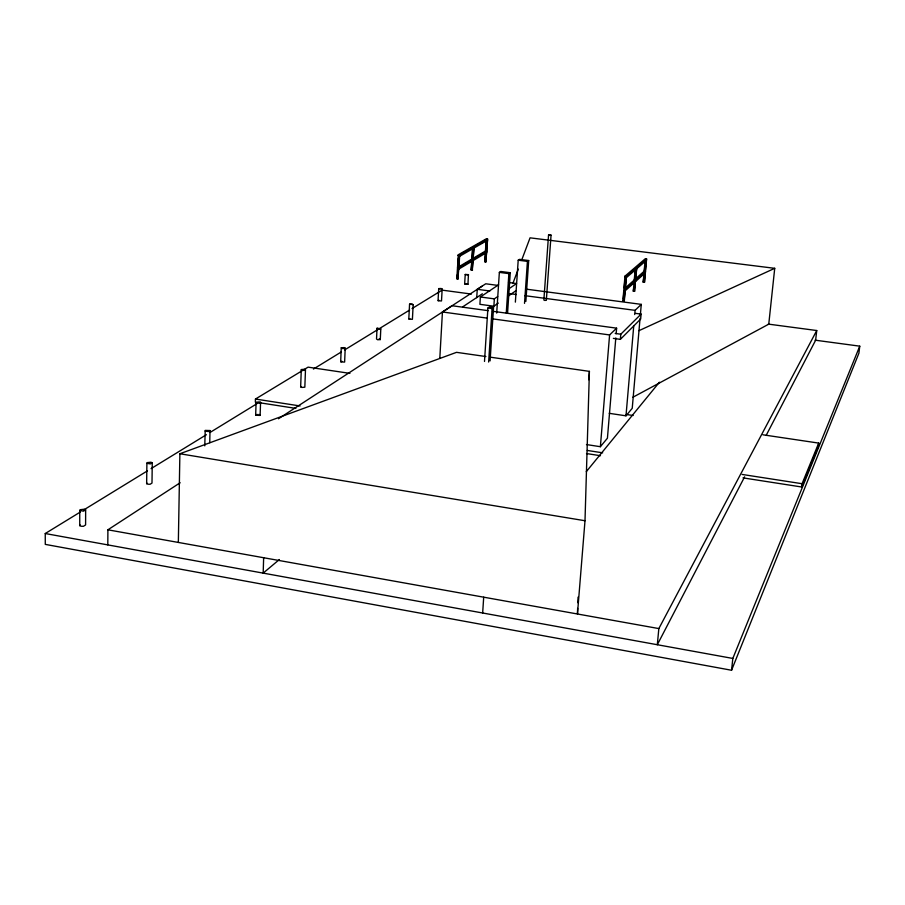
<?xml version="1.0" encoding="UTF-8"?>
<svg xmlns="http://www.w3.org/2000/svg" width="905" height="905" viewBox="0 0 905 905"><rect width="100%" height="100%" fill="white"/><g stroke="black" fill="none" stroke-linecap="round" stroke-linejoin="round"><path stroke-width="1.36" d="M79.731 525.635L79.753 510.511L80.081 509.707L84.244 509.221L85.647 509.832L85.602 524.934L83.43 526.303L81.133 526.246L79.731 525.635L80.047 524.81M107.808 544.901L107.899 529.81L180.152 482.761M146.644 483.666L146.893 463.315L147.108 462.625L150.909 462.229L152.255 462.76L151.995 483.078L150.117 484.254L147.99 484.198L146.644 483.666L146.859 482.942M178.342 542.434L179.88 453.756L456.527 352.339L485.894 356.536M204.768 445.871L205.22 430.407L210.005 430.542L209.745 442.681M255.357 402.103L255.448 399.048L308.073 367.147L349.93 373.369M255.651 415.271L256.104 402.205L259.316 401.922L260.572 402.34L260.12 415.406L255.651 415.271L257.099 414.366M577.65 608.364L577.447 613.986L585.003 520.737L589.404 371.367L490.091 357.147M263.649 557.729L263.174 573.125L279.374 559.528M300.652 387.057L301.286 369.534L304.284 369.297L305.483 369.681L304.838 387.193L301.851 387.442L300.686 386.559M577.854 602.753L578.057 597.142M551.055 235.176L548.566 234.859L543.86 299.996L544.753 300.415L546.326 300.324L551.055 235.176L548.566 234.859M340.687 361.491L341.253 347.803L344.047 347.599L345.212 347.939L344.635 362.068L340.687 361.932L341.841 361.219M377.023 328.345L376.525 339.036L377.679 339.76L380.292 339.567L380.801 328.877L377.023 328.345L380.801 328.877M408.811 318.798L409.569 304.159L412.035 304.012L413.178 304.657L412.409 319.295L408.879 319.16L409.807 318.583M438.054 300.471L438.721 288.616L441.04 288.48L442.172 289.08L441.504 300.935L438.133 300.811L438.982 300.279M439.807 358.278L442.443 311.976L452.025 305.732L488.293 310.675M305.483 369.681L304.204 370.45L301.252 370.009M459.695 255.482L458.179 255.549L459.695 255.482L457.941 278.887L456.821 278.74L458.303 254.735L486.268 238.83L487.569 238.988L485.849 261.85L484.775 261.715L486.166 239.599M456.821 278.74L457.444 274.419M457.76 268.966L458.405 258.061M457.941 278.887L459.31 255.696M458.903 267.676L457.545 267.507L485.499 251.002L486.8 251.171L458.903 267.676L458.824 269.068L486.709 252.495M487.569 238.988L459.661 254.905L459.57 256.296L487.478 240.323M464.661 283.797L465.227 274.486L468.428 274.622L467.964 284.238L464.763 284.102L465.532 283.627M472.252 270.154L473.982 247.314L472.252 270.154L471.154 270.007L472.444 248.705M471.154 270.007L471.991 261.805M472.15 259.147L472.806 248.502M476.731 297.7L477.252 289.306L485.736 283.785L498.35 285.46M498.587 284.803L480.363 296.987L479.91 304.318L493.87 306.218L498.316 303.085M484.775 261.715L485.555 254.599M485.815 250.459L486.415 240.787M485.849 261.85L487.58 239.542M484.503 361.446L487.908 308.005L489.367 306.987L493.542 307.553L490.091 360.891M488.643 362.045L492.094 308.571L493.542 307.553M493.87 306.218L494.345 298.865L497.682 296.557M496.698 313.096L499.356 272.382L500.748 271.477L510.262 272.722L507.547 313.39M482.659 613.002L483.7 597.176M506.268 312.983L508.882 273.627L510.262 272.722M515.364 302.134L518.203 260.199L519.504 259.362L528.701 260.538L525.862 301.433M524.515 303.367L527.423 261.375L528.701 260.538M588.736 379.761L589.404 371.367M586.463 444.559L600.377 446.708L609.597 334.94L616.622 328.164L492.467 311.252M615.807 337.916L607.425 438.201L600.377 446.708M616.158 333.741L616.622 328.164M646.6 258.954L626.396 276.33L624.36 300.584L622.9 300.686L624.97 276.149L645.242 258.785L646.6 258.954L644.575 282.066L643.206 282.156L645.163 259.588L646.543 259.52L645.412 259.373M623.285 299.046L623.998 290.686M624.224 287.903L624.925 279.543M613.375 338.38L620.366 339.352L620.796 334.216L641.102 314.103L635.525 313.356M624.077 300.845L626.351 276.907L624.891 276.998L626.079 277.145M634.462 291.331L636.713 267.993L634.462 291.331L633.308 291.184L635.174 269.43M633.308 291.184L633.919 286.862M634.382 281.432L634.858 275.991M635.084 273.276L635.321 270.561M609.223 413.325L625.989 415.825L633.749 325.823M634.71 314.567L635.072 310.347L641.272 304.363L526.371 289.17M640.05 318.413L632.233 408.302L625.989 415.825M640.299 315.607L641.272 304.363M643.206 282.156L643.919 276.625M644.371 271.319L644.835 266.013M645.073 263.355L645.299 260.697M641.102 314.103L640.683 319.001L620.366 339.352M644.337 282.292L646.294 259.724M768.288 324.103L816.74 330.529L658.84 628.579L657.313 644.733L744.623 476.822M80.126 512.151L45.25 533.531L45.284 544.38L731.557 670.254L732.824 658.444L859.75 346.163L815.054 340.167M521.71 259.995L530.059 237.834L774.725 268.321L768.764 324.16L632.708 397.352M816.74 330.529L815.631 340.246L766.116 435.475M743.005 477.874L801.694 486.992L802.068 483.723L818.708 443.099L762.904 434.796M818.708 443.099L818.346 446.154L801.694 486.992M859.75 346.163L858.89 353.244L731.557 670.254M260.572 402.34L259.124 403.223L256.013 402.748M210.005 430.542L208.376 431.549L205.084 431.018M152.255 462.76L150.377 463.903L146.893 463.315M512.875 283.457L518.282 269.124M85.647 509.832L83.464 511.167L79.753 510.511M586.27 471.697L659.406 382.215M622.9 300.686L624.36 300.584M625.174 290.799L645.389 272.744M629.835 285.199L631.871 283.401M625.298 289.385L645.514 271.387L644.156 271.217L624.891 288.299M626.271 277.756L646.475 260.312L645.118 260.142M508.327 296.059L516.11 290.584M508.802 288.887L516.585 283.525L508.519 282.462M462.602 306.931L482.354 293.797M278.469 418.766L482.207 286.127M83.735 509.934L147.47 470.838M151.078 468.632L206.397 434.705M210.005 432.488L256.907 403.721M313.424 369.059L341.083 352.09M344.692 349.884L409.626 310.053M412.035 308.571L442.093 290.132L471.426 294.068M462.331 266.013L464.763 264.577M468.405 262.416L470.838 260.968M478.892 244.327L486.189 240.153M638.998 330.653L774.725 268.321M345.224 348.368L342.429 348.583L341.253 347.803M413.178 304.657L409.569 304.159M442.172 289.08L438.721 288.616M468.53 274.916L465.227 274.486M518.203 260.199L527.423 261.375M458.303 254.735L459.661 254.905M624.97 276.149L626.396 276.33M485.114 261.5L486.189 261.636M643.455 281.93L644.575 282.066M499.356 272.382L508.882 273.627M471.505 269.792L472.602 269.939M633.568 290.946L634.722 291.093M457.195 278.514L458.326 278.661M477.252 289.306L489.82 290.991M509.379 293.593L516.359 294.521M524.742 295.641L635.072 310.347M480.363 296.987L494.345 298.865M487.908 308.005L492.094 308.571M615.196 333.447L620.796 334.216M442.443 311.976L487.014 318.096M492.592 318.865L609.597 334.94M626.17 414.467L633.149 415.497M255.448 399.048L300.064 405.96M587.322 450.452L602.662 452.828M742.1 474.435L802.068 483.723M259.554 402.748L295.878 408.393M586.508 453.552L600.479 455.724M179.88 453.756L585.003 520.737M107.899 529.81L658.84 628.579M45.25 533.531L732.824 658.444M466.856 283.672L467.964 284.238M379.127 338.843L380.292 339.567M258.943 414.422L260.199 414.852"/></g></svg>
